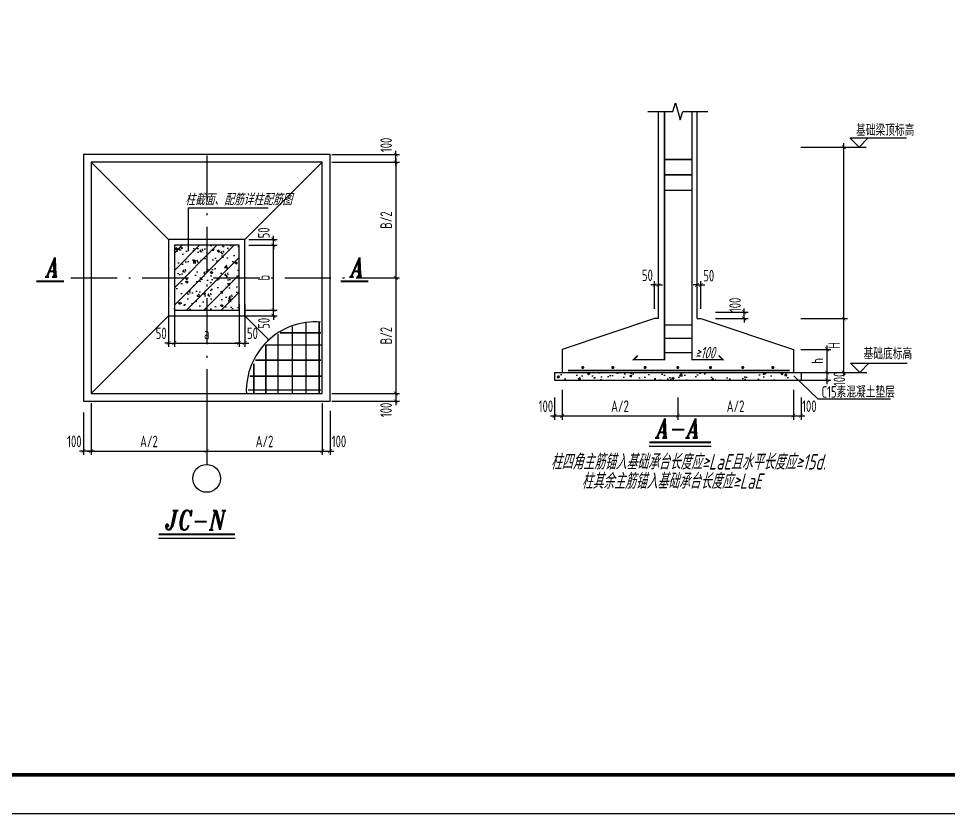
# Model space of a CAD drawing. Extents: x 169490 to 7584583, y -2399407 to 1374371.
# Drawn here: x 1409392 to 1433522, y 795791 to 816417 of the extents above; entities that cross this region are included whole.
import ezdxf
from ezdxf.enums import TextEntityAlignment as Align

# ---------------------------------------------------------------- set-up
doc = ezdxf.new("R2010")
doc.units = 0
doc.header["$LTSCALE"] = 100
doc.linetypes.add('D3轴线点划线', pattern=[18.5, 12, -3, 0.5, -3])
doc.linetypes.add('H3普通虚线', pattern=[4.2, 3, -1.2])
doc.layers.get('0').update_dxf_attribs({"linetype": 'CONTINUOUS'})
doc.layers.get('DEFPOINTS').update_dxf_attribs({"linetype": 'CONTINUOUS'})
for name, color, linetype in [('350', 7, 'CONTINUOUS'), ('C-DOTE', 8, 'D3轴线点划线'), ('DIM', 3, 'CONTINUOUS'), ('LAYER1', 2, 'CONTINUOUS'), ('PUB_DIM', 3, 'CONTINUOUS'), ('S-DETL-LINE2', 2, 'H3普通虚线'), ('Sbz', 144, 'CONTINUOUS'), ('TEXT', 7, 'CONTINUOUS'), ('THIN', 190, 'CONTINUOUS'), ('图框', 140, 'CONTINUOUS'), ('独立基础', 2, 'CONTINUOUS'), ('轴线圈', 253, 'CONTINUOUS'), ('钢筋线', 1, 'CONTINUOUS')]:
    doc.layers.add(name, color=color, linetype=linetype)
doc.layers.add('砼柱', color=2, linetype='CONTINUOUS', lineweight=35)
doc.styles.add('ITALICT', font='italict', dxfattribs={"width": 0.8})
doc.styles.add('TSSD_Dimension', font='Tssdeng.shx', dxfattribs={"width": 0.7, "bigfont": 'tssdchn.shx'})
doc.styles.add('TSSD_REIN', font='tssdeng.shx', dxfattribs={"width": 0.7, "bigfont": 'hztxt.shx'})
doc.dimstyles.new('TSSD_100_100', dxfattribs={"dimtxt": 300, "dimasz": 100, "dimexe": 100, "dimexo": 250, "dimgap": 100, "dimtad": 1, "dimdec": 0, "dimzin": 0, "dimdsep": 46, "dimtxsty": 'TSSD_Dimension', "dimblk": 'ARCHTICK', "dimcen": 0, "dimdle": 100, "dimclrt": 7, "dimadec": 0, "dimazin": 0, "dimtfac": 1, "dimtdec": 0, "dimtix": 1, "dimtmove": 2, "dimatfit": 3, "dimfxl": 1, "dimtolj": 1, "dimtzin": 0, "dimarcsym": 0})
pattern_1 = [(50, (4261038, -1922695.3), (3643.693, -318.782), [381, -4191]), (355, (4261038, -1922695.3), (-704.857, 3821.133), [304.8, -3352.8]), (100.451, (4261341.5, -1922722), (2938.85, 3502.334), [323.8, -3561.8]), (46.1842, (4261038, -1921679.3), (5421.58, -840.847), [571.5, -6286.5]), (96.6356, (4261489.7, -1921749.4), (4748.085, 4948.51), [485.7, -5342.7]), (351.184, (4261038, -1921679.3), (4748.092, 4948.502), [457.2, -5029.2]), (21, (4261546, -1921933.3), (3032.298, -2045.31), [381, -4191]), (326, (4261546, -1921933.3), (1236.04, 3683.76), [304.8, -3352.8]), (71.4514, (4261798.6, -1922103.8), (4268.33, 1638.457), [323.8, -3561.8]), (37.5, (4261037.9, -1922695.3), (61.772, 1691.1008), [0, -3312.16, 0, -3403.6, 0, -3365.5]), (7.5, (4261037.9, -1922695.3), (1336.3933, 2003.6115), [0, -1940.56, 0, -3235.96, 0, -1282.7]), (327.5, (4259905, -1922695.3), (2711.812, -114.575), [0, -1270, 0, -3962.4, 0, -5257.8]), (317.5, (4259397, -1922695.3), (2962.5836, 508.53), [0, -1651, 0, -2631.44, 0, -3733.8])]

# ---------------------------------------------------------------- blocks, each defined once
blk = doc.blocks.new('_ARCHTICK')
at = {"const_width": 0.15}
blk.add_lwpolyline([(-0.5, -0.5), (0.5, 0.5)], dxfattribs=at)
blk = doc.blocks.new('*D20')
at = {"layer": 'DEFPOINTS', "color": 0, "transparency": 16777216}
for p in [(4911392, -1510563), (4911392, -1513563), (4912543, -1513563)]:
    blk.add_point(p, dxfattribs=at)
at = {"layer": 'DIM', "color": 0, "lineweight": -2, "transparency": 16777216}
for p, q in [((4912543, -1510463), (4912543, -1513663)), ((4911642, -1510563), (4912643, -1510563)), ((4911642, -1513563), (4912643, -1513563))]:
    blk.add_line(p, q, dxfattribs=at)
at = {"layer": 'DIM', "color": 0, "lineweight": -2, "transparency": 16777216, "xscale": 100, "yscale": 100, "zscale": 100}
for p, rotation in [((4912543, -1510563), 90), ((4912543, -1513563), 270)]:
    blk.add_blockref('_ARCHTICK', p, dxfattribs=dict(at, rotation=rotation))
at = {"layer": 'DIM', "color": 7, "transparency": 16777216, "insert": (4912293, -1512063), "char_height": 300, "attachment_point": 5, "rotation": 90, "style": 'TSSD_Dimension'}
blk.add_mtext('\\A1;B/2', dxfattribs=at)
blk = doc.blocks.new('*D21')
at = {"layer": 'DEFPOINTS', "color": 0, "transparency": 16777216}
for p in [(4910636, -1513803), (4910836, -1513763), (4910836, -1515058)]:
    blk.add_point(p, dxfattribs=at)
at = {"layer": 'DIM', "color": 0, "lineweight": -2, "transparency": 16777216}
for p, q in [((4910636, -1514053), (4910636, -1515158)), ((4910836, -1514013), (4910836, -1515158)), ((4910536, -1515058), (4910936, -1515058))]:
    blk.add_line(p, q, dxfattribs=at)
at = {"layer": 'DIM', "color": 0, "lineweight": -2, "transparency": 16777216, "xscale": 100, "yscale": 100, "zscale": 100, "rotation": 180}
blk.add_blockref('_ARCHTICK', (4910636, -1515058), dxfattribs=at)
at = {"layer": 'DIM', "color": 0, "lineweight": -2, "transparency": 16777216, "xscale": 100, "yscale": 100, "zscale": 100}
blk.add_blockref('_ARCHTICK', (4910836, -1515058), dxfattribs=at)
at = {"layer": 'DIM', "color": 7, "transparency": 16777216, "insert": (4911069, -1514808), "char_height": 300, "attachment_point": 5, "style": 'TSSD_Dimension'}
blk.add_mtext('\\A1;100', dxfattribs=at)
blk = doc.blocks.new('*D22')
at = {"layer": 'DEFPOINTS', "color": 0, "transparency": 16777216}
for p in [(4910636, -1513563), (4910636, -1513763), (4912542, -1513763)]:
    blk.add_point(p, dxfattribs=at)
at = {"layer": 'DIM', "color": 0, "lineweight": -2, "transparency": 16777216}
for p, q in [((4910886, -1513563), (4912642, -1513563)), ((4912542, -1513463), (4912542, -1513863)), ((4910886, -1513763), (4912642, -1513763))]:
    blk.add_line(p, q, dxfattribs=at)
at = {"layer": 'DIM', "color": 0, "lineweight": -2, "transparency": 16777216, "xscale": 100, "yscale": 100, "zscale": 100}
for p, rotation in [((4912542, -1513563), 90), ((4912542, -1513763), 270)]:
    blk.add_blockref('_ARCHTICK', p, dxfattribs=dict(at, rotation=rotation))
at = {"layer": 'DIM', "color": 7, "transparency": 16777216, "insert": (4912292, -1513990), "char_height": 300, "attachment_point": 5, "rotation": 90, "style": 'TSSD_Dimension'}
blk.add_mtext('\\A1;100', dxfattribs=at)
blk = doc.blocks.new('*D23')
at = {"layer": 'DEFPOINTS', "color": 0, "transparency": 16777216}
for p in [(4911392, -1507563), (4911392, -1510563), (4912543, -1510563)]:
    blk.add_point(p, dxfattribs=at)
at = {"layer": 'DIM', "color": 0, "lineweight": -2, "transparency": 16777216}
for p, q in [((4911642, -1507563), (4912643, -1507563)), ((4912543, -1507463), (4912543, -1510663)), ((4911642, -1510563), (4912643, -1510563))]:
    blk.add_line(p, q, dxfattribs=at)
at = {"layer": 'DIM', "color": 0, "lineweight": -2, "transparency": 16777216, "xscale": 100, "yscale": 100, "zscale": 100}
for p, rotation in [((4912543, -1507563), 90), ((4912543, -1510563), 270)]:
    blk.add_blockref('_ARCHTICK', p, dxfattribs=dict(at, rotation=rotation))
at = {"layer": 'DIM', "color": 7, "transparency": 16777216, "insert": (4912293, -1509063), "char_height": 300, "attachment_point": 5, "rotation": 90, "style": 'TSSD_Dimension'}
blk.add_mtext('\\A1;B/2', dxfattribs=at)
blk = doc.blocks.new('*D24')
at = {"layer": 'DEFPOINTS', "color": 0, "transparency": 16777216}
for p in [(4906796, -1510941), (4908476, -1510997), (4908476, -1512254)]:
    blk.add_point(p, dxfattribs=at)
at = {"layer": 'DIM', "color": 0, "lineweight": -2, "transparency": 16777216}
for p, q in [((4906796, -1511191), (4906796, -1512354)), ((4908476, -1511247), (4908476, -1512354)), ((4906696, -1512254), (4908576, -1512254))]:
    blk.add_line(p, q, dxfattribs=at)
at = {"layer": 'DIM', "color": 0, "lineweight": -2, "transparency": 16777216, "xscale": 100, "yscale": 100, "zscale": 100, "rotation": 180}
blk.add_blockref('_ARCHTICK', (4906796, -1512254), dxfattribs=at)
at = {"layer": 'DIM', "color": 0, "lineweight": -2, "transparency": 16777216, "xscale": 100, "yscale": 100, "zscale": 100}
blk.add_blockref('_ARCHTICK', (4908476, -1512254), dxfattribs=at)
at = {"layer": 'DIM', "color": 7, "transparency": 16777216, "insert": (4907636, -1512004), "char_height": 300, "attachment_point": 5, "style": 'TSSD_Dimension'}
blk.add_mtext('\\A1;a', dxfattribs=at)
blk = doc.blocks.new('*D25')
at = {"layer": 'DEFPOINTS', "color": 0, "transparency": 16777216}
for p in [(4906646, -1510941), (4906796, -1510941), (4906796, -1512254)]:
    blk.add_point(p, dxfattribs=at)
at = {"layer": 'DIM', "color": 0, "lineweight": -2, "transparency": 16777216}
for p, q in [((4906646, -1511191), (4906646, -1512354)), ((4906796, -1511191), (4906796, -1512354)), ((4906646, -1512254), (4906546, -1512254)), ((4906646, -1512254), (4906796, -1512254)), ((4906796, -1512254), (4906896, -1512254))]:
    blk.add_line(p, q, dxfattribs=at)
at = {"layer": 'DIM', "color": 0, "lineweight": -2, "transparency": 16777216, "xscale": 100, "yscale": 100, "zscale": 100}
blk.add_blockref('_ARCHTICK', (4906646, -1512254), dxfattribs=at)
at = {"layer": 'DIM', "color": 0, "lineweight": -2, "transparency": 16777216, "xscale": 100, "yscale": 100, "zscale": 100, "rotation": 180}
blk.add_blockref('_ARCHTICK', (4906796, -1512254), dxfattribs=at)
at = {"layer": 'DIM', "color": 7, "transparency": 16777216, "insert": (4906454, -1512004), "char_height": 300, "attachment_point": 5, "style": 'TSSD_Dimension'}
blk.add_mtext('\\A1;50', dxfattribs=at)
blk = doc.blocks.new('*D26')
at = {"layer": 'DEFPOINTS', "color": 0, "transparency": 16777216}
for p in [(4904436, -1513803), (4904636, -1513803), (4904436, -1515058)]:
    blk.add_point(p, dxfattribs=at)
at = {"layer": 'DIM', "color": 0, "lineweight": -2, "transparency": 16777216}
for p, q in [((4904436, -1514053), (4904436, -1515158)), ((4904636, -1514053), (4904636, -1515158)), ((4904736, -1515058), (4904336, -1515058))]:
    blk.add_line(p, q, dxfattribs=at)
at = {"layer": 'DIM', "color": 0, "lineweight": -2, "transparency": 16777216, "xscale": 100, "yscale": 100, "zscale": 100, "rotation": 180}
blk.add_blockref('_ARCHTICK', (4904436, -1515058), dxfattribs=at)
at = {"layer": 'DIM', "color": 0, "lineweight": -2, "transparency": 16777216, "xscale": 100, "yscale": 100, "zscale": 100}
blk.add_blockref('_ARCHTICK', (4904636, -1515058), dxfattribs=at)
at = {"layer": 'DIM', "color": 7, "transparency": 16777216, "insert": (4904201, -1514808), "char_height": 300, "attachment_point": 5, "style": 'TSSD_Dimension'}
blk.add_mtext('\\A1;100', dxfattribs=at)
blk = doc.blocks.new('*D27')
at = {"layer": 'DEFPOINTS', "color": 0, "transparency": 16777216}
for p in [(4904636, -1513563), (4907636, -1513563), (4907636, -1515058)]:
    blk.add_point(p, dxfattribs=at)
at = {"layer": 'DIM', "color": 0, "lineweight": -2, "transparency": 16777216}
for p, q in [((4904636, -1513813), (4904636, -1515158)), ((4907636, -1513813), (4907636, -1515158)), ((4904536, -1515058), (4907736, -1515058))]:
    blk.add_line(p, q, dxfattribs=at)
at = {"layer": 'DIM', "color": 0, "lineweight": -2, "transparency": 16777216, "xscale": 100, "yscale": 100, "zscale": 100, "rotation": 180}
blk.add_blockref('_ARCHTICK', (4904636, -1515058), dxfattribs=at)
at = {"layer": 'DIM', "color": 0, "lineweight": -2, "transparency": 16777216, "xscale": 100, "yscale": 100, "zscale": 100}
blk.add_blockref('_ARCHTICK', (4907636, -1515058), dxfattribs=at)
at = {"layer": 'DIM', "color": 7, "transparency": 16777216, "insert": (4906136, -1514808), "char_height": 300, "attachment_point": 5, "style": 'TSSD_Dimension'}
blk.add_mtext('\\A1;A/2', dxfattribs=at)
blk = doc.blocks.new('*D28')
at = {"layer": 'DEFPOINTS', "color": 0, "transparency": 16777216}
for p in [(4908476, -1510997), (4908626, -1510997), (4908626, -1512254)]:
    blk.add_point(p, dxfattribs=at)
at = {"layer": 'DIM', "color": 0, "lineweight": -2, "transparency": 16777216}
for p, q in [((4908476, -1511247), (4908476, -1512354)), ((4908626, -1511247), (4908626, -1512354)), ((4908476, -1512254), (4908376, -1512254)), ((4908476, -1512254), (4908626, -1512254)), ((4908626, -1512254), (4908726, -1512254))]:
    blk.add_line(p, q, dxfattribs=at)
at = {"layer": 'DIM', "color": 0, "lineweight": -2, "transparency": 16777216, "xscale": 100, "yscale": 100, "zscale": 100}
blk.add_blockref('_ARCHTICK', (4908476, -1512254), dxfattribs=at)
at = {"layer": 'DIM', "color": 0, "lineweight": -2, "transparency": 16777216, "xscale": 100, "yscale": 100, "zscale": 100, "rotation": 180}
blk.add_blockref('_ARCHTICK', (4908626, -1512254), dxfattribs=at)
at = {"layer": 'DIM', "color": 7, "transparency": 16777216, "insert": (4908823, -1512004), "char_height": 300, "attachment_point": 5, "style": 'TSSD_Dimension'}
blk.add_mtext('\\A1;50', dxfattribs=at)
blk = doc.blocks.new('*D29')
at = {"layer": 'DEFPOINTS', "color": 0, "transparency": 16777216}
for p in [(4907636, -1513563), (4910636, -1513563), (4910636, -1515058)]:
    blk.add_point(p, dxfattribs=at)
at = {"layer": 'DIM', "color": 0, "lineweight": -2, "transparency": 16777216}
for p, q in [((4907636, -1513813), (4907636, -1515158)), ((4910636, -1513813), (4910636, -1515158)), ((4907536, -1515058), (4910736, -1515058))]:
    blk.add_line(p, q, dxfattribs=at)
at = {"layer": 'DIM', "color": 0, "lineweight": -2, "transparency": 16777216, "xscale": 100, "yscale": 100, "zscale": 100, "rotation": 180}
blk.add_blockref('_ARCHTICK', (4907636, -1515058), dxfattribs=at)
at = {"layer": 'DIM', "color": 0, "lineweight": -2, "transparency": 16777216, "xscale": 100, "yscale": 100, "zscale": 100}
blk.add_blockref('_ARCHTICK', (4910636, -1515058), dxfattribs=at)
at = {"layer": 'DIM', "color": 7, "transparency": 16777216, "insert": (4909136, -1514808), "char_height": 300, "attachment_point": 5, "style": 'TSSD_Dimension'}
blk.add_mtext('\\A1;A/2', dxfattribs=at)
blk = doc.blocks.new('*D30')
at = {"layer": 'DEFPOINTS', "color": 0, "transparency": 16777216}
for p in [(4908373, -1511399), (4909369, -1511399), (4908373, -1511549)]:
    blk.add_point(p, dxfattribs=at)
at = {"layer": 'DIM', "color": 0, "lineweight": -2, "transparency": 16777216}
for p, q in [((4908623, -1511399), (4909469, -1511399)), ((4909369, -1511399), (4909369, -1511299)), ((4909369, -1511549), (4909369, -1511399)), ((4908623, -1511549), (4909469, -1511549)), ((4909369, -1511549), (4909369, -1511649))]:
    blk.add_line(p, q, dxfattribs=at)
at = {"layer": 'DIM', "color": 0, "lineweight": -2, "transparency": 16777216, "xscale": 100, "yscale": 100, "zscale": 100}
for p, rotation in [((4909369, -1511399), 270), ((4909369, -1511549), 90)]:
    blk.add_blockref('_ARCHTICK', p, dxfattribs=dict(at, rotation=rotation))
at = {"layer": 'DIM', "color": 7, "transparency": 16777216, "insert": (4909119, -1511742), "char_height": 300, "attachment_point": 5, "rotation": 90, "style": 'TSSD_Dimension'}
blk.add_mtext('\\A1;50', dxfattribs=at)
blk = doc.blocks.new('*D31')
at = {"layer": 'DEFPOINTS', "color": 0, "transparency": 16777216}
for p in [(4908476, -1509719), (4909369, -1509719), (4908373, -1511399)]:
    blk.add_point(p, dxfattribs=at)
at = {"layer": 'DIM', "color": 0, "lineweight": -2, "transparency": 16777216}
for p, q in [((4908726, -1509719), (4909469, -1509719)), ((4909369, -1511499), (4909369, -1509619)), ((4908623, -1511399), (4909469, -1511399))]:
    blk.add_line(p, q, dxfattribs=at)
at = {"layer": 'DIM', "color": 0, "lineweight": -2, "transparency": 16777216, "xscale": 100, "yscale": 100, "zscale": 100}
for p, rotation in [((4909369, -1509719), 90), ((4909369, -1511399), 270)]:
    blk.add_blockref('_ARCHTICK', p, dxfattribs=dict(at, rotation=rotation))
at = {"layer": 'DIM', "color": 7, "transparency": 16777216, "insert": (4909119, -1510559), "char_height": 300, "attachment_point": 5, "rotation": 90, "style": 'TSSD_Dimension'}
blk.add_mtext('\\A1;b', dxfattribs=at)
blk = doc.blocks.new('*D32')
at = {"layer": 'DEFPOINTS', "color": 0, "transparency": 16777216}
for p in [(4910636, -1507363), (4912543, -1507363), (4910636, -1507563)]:
    blk.add_point(p, dxfattribs=at)
at = {"layer": 'DIM', "color": 0, "lineweight": -2, "transparency": 16777216}
for p, q in [((4910886, -1507363), (4912643, -1507363)), ((4912543, -1507663), (4912543, -1507263)), ((4910886, -1507563), (4912643, -1507563))]:
    blk.add_line(p, q, dxfattribs=at)
at = {"layer": 'DIM', "color": 0, "lineweight": -2, "transparency": 16777216, "xscale": 100, "yscale": 100, "zscale": 100}
for p, rotation in [((4912543, -1507363), 90), ((4912543, -1507563), 270)]:
    blk.add_blockref('_ARCHTICK', p, dxfattribs=dict(at, rotation=rotation))
at = {"layer": 'DIM', "color": 7, "transparency": 16777216, "insert": (4912293, -1507114), "char_height": 300, "attachment_point": 5, "rotation": 90, "style": 'TSSD_Dimension'}
blk.add_mtext('\\A1;100', dxfattribs=at)
blk = doc.blocks.new('*D33')
at = {"layer": 'DEFPOINTS', "color": 0, "transparency": 16777216}
for p in [(4908476, -1509569), (4909369, -1509569), (4908476, -1509719)]:
    blk.add_point(p, dxfattribs=at)
at = {"layer": 'DIM', "color": 0, "lineweight": -2, "transparency": 16777216}
for p, q in [((4908726, -1509569), (4909469, -1509569)), ((4909369, -1509569), (4909369, -1509469)), ((4909369, -1509719), (4909369, -1509569)), ((4908726, -1509719), (4909469, -1509719)), ((4909369, -1509719), (4909369, -1509819))]:
    blk.add_line(p, q, dxfattribs=at)
at = {"layer": 'DIM', "color": 0, "lineweight": -2, "transparency": 16777216, "xscale": 100, "yscale": 100, "zscale": 100}
for p, rotation in [((4909369, -1509569), 270), ((4909369, -1509719), 90)]:
    blk.add_blockref('_ARCHTICK', p, dxfattribs=dict(at, rotation=rotation))
at = {"layer": 'DIM', "color": 7, "transparency": 16777216, "insert": (4909119, -1509396), "char_height": 300, "attachment_point": 5, "rotation": 90, "style": 'TSSD_Dimension'}
blk.add_mtext('\\A1;50', dxfattribs=at)
blk = doc.blocks.new('*D34')
at = {"layer": 'DEFPOINTS', "color": 0, "transparency": 16777216}
for p in [(4910110, -1525774), (4910310, -1525974), (4910310, -1526699)]:
    blk.add_point(p, dxfattribs=at)
at = {"layer": 'DIM', "color": 0, "lineweight": -2, "transparency": 16777216}
for p, q in [((4910110, -1526024), (4910110, -1526799)), ((4910310, -1526224), (4910310, -1526799)), ((4910010, -1526699), (4910410, -1526699))]:
    blk.add_line(p, q, dxfattribs=at)
at = {"layer": 'DIM', "color": 0, "lineweight": -2, "transparency": 16777216, "xscale": 100, "yscale": 100, "zscale": 100, "rotation": 180}
blk.add_blockref('_ARCHTICK', (4910110, -1526699), dxfattribs=at)
at = {"layer": 'DIM', "color": 0, "lineweight": -2, "transparency": 16777216, "xscale": 100, "yscale": 100, "zscale": 100}
blk.add_blockref('_ARCHTICK', (4910310, -1526699), dxfattribs=at)
at = {"layer": 'DIM', "color": 7, "transparency": 16777216, "insert": (4910525, -1526449), "char_height": 300, "attachment_point": 5, "style": 'TSSD_Dimension'}
blk.add_mtext('\\A1;100', dxfattribs=at)
blk = doc.blocks.new('*D10')
at = {"layer": 'DEFPOINTS', "color": 0, "transparency": 16777216}
for p in [(4907110, -1525974), (4910110, -1525774), (4910110, -1526699)]:
    blk.add_point(p, dxfattribs=at)
at = {"layer": 'DIM', "color": 0, "lineweight": -2, "transparency": 16777216}
for p, q in [((4907110, -1526224), (4907110, -1526799)), ((4910110, -1526024), (4910110, -1526799)), ((4907010, -1526699), (4910210, -1526699))]:
    blk.add_line(p, q, dxfattribs=at)
at = {"layer": 'DIM', "color": 0, "lineweight": -2, "transparency": 16777216, "xscale": 100, "yscale": 100, "zscale": 100, "rotation": 180}
blk.add_blockref('_ARCHTICK', (4907110, -1526699), dxfattribs=at)
at = {"layer": 'DIM', "color": 0, "lineweight": -2, "transparency": 16777216, "xscale": 100, "yscale": 100, "zscale": 100}
blk.add_blockref('_ARCHTICK', (4910110, -1526699), dxfattribs=at)
at = {"layer": 'DIM', "color": 7, "transparency": 16777216, "insert": (4908610, -1526449), "char_height": 300, "attachment_point": 5, "style": 'TSSD_Dimension'}
blk.add_mtext('\\A1;A/2', dxfattribs=at)
blk = doc.blocks.new('*D11')
at = {"layer": 'DEFPOINTS', "color": 0, "transparency": 16777216}
for p in [(4903910, -1525974), (4904110, -1525774), (4904110, -1526699)]:
    blk.add_point(p, dxfattribs=at)
at = {"layer": 'DIM', "color": 0, "lineweight": -2, "transparency": 16777216}
for p, q in [((4903910, -1526224), (4903910, -1526799)), ((4904110, -1526024), (4904110, -1526799)), ((4903810, -1526699), (4904210, -1526699))]:
    blk.add_line(p, q, dxfattribs=at)
at = {"layer": 'DIM', "color": 0, "lineweight": -2, "transparency": 16777216, "xscale": 100, "yscale": 100, "zscale": 100, "rotation": 180}
blk.add_blockref('_ARCHTICK', (4903910, -1526699), dxfattribs=at)
at = {"layer": 'DIM', "color": 0, "lineweight": -2, "transparency": 16777216, "xscale": 100, "yscale": 100, "zscale": 100}
blk.add_blockref('_ARCHTICK', (4904110, -1526699), dxfattribs=at)
at = {"layer": 'DIM', "color": 7, "transparency": 16777216, "insert": (4903688, -1526449), "char_height": 300, "attachment_point": 5, "style": 'TSSD_Dimension'}
blk.add_mtext('\\A1;100', dxfattribs=at)
blk = doc.blocks.new('*D12')
at = {"layer": 'DEFPOINTS', "color": 0, "transparency": 16777216}
for p in [(4904110, -1525774), (4907110, -1525974), (4907110, -1526699)]:
    blk.add_point(p, dxfattribs=at)
at = {"layer": 'DIM', "color": 0, "lineweight": -2, "transparency": 16777216}
for p, q in [((4904110, -1526024), (4904110, -1526799)), ((4907110, -1526224), (4907110, -1526799)), ((4904010, -1526699), (4907210, -1526699))]:
    blk.add_line(p, q, dxfattribs=at)
at = {"layer": 'DIM', "color": 0, "lineweight": -2, "transparency": 16777216, "xscale": 100, "yscale": 100, "zscale": 100, "rotation": 180}
blk.add_blockref('_ARCHTICK', (4904110, -1526699), dxfattribs=at)
at = {"layer": 'DIM', "color": 0, "lineweight": -2, "transparency": 16777216, "xscale": 100, "yscale": 100, "zscale": 100}
blk.add_blockref('_ARCHTICK', (4907110, -1526699), dxfattribs=at)
at = {"layer": 'DIM', "color": 7, "transparency": 16777216, "insert": (4905610, -1526449), "char_height": 300, "attachment_point": 5, "style": 'TSSD_Dimension'}
blk.add_mtext('\\A1;A/2', dxfattribs=at)
blk = doc.blocks.new('*D13')
at = {"layer": 'DEFPOINTS', "color": 0, "transparency": 16777216}
for p in [(4910052, -1524174), (4911418, -1524174), (4910052, -1525574)]:
    blk.add_point(p, dxfattribs=at)
at = {"layer": 'DIM', "color": 0, "lineweight": -2, "transparency": 16777216}
for p, q in [((4910302, -1524174), (4911518, -1524174)), ((4911418, -1525674), (4911418, -1524074)), ((4910302, -1525574), (4911518, -1525574))]:
    blk.add_line(p, q, dxfattribs=at)
at = {"layer": 'DIM', "color": 0, "lineweight": -2, "transparency": 16777216, "xscale": 100, "yscale": 100, "zscale": 100}
for p, rotation in [((4911418, -1524174), 90), ((4911418, -1525574), 270)]:
    blk.add_blockref('_ARCHTICK', p, dxfattribs=dict(at, rotation=rotation))
at = {"layer": 'DIM', "color": 7, "transparency": 16777216, "insert": (4911168, -1524874), "char_height": 300, "attachment_point": 5, "rotation": 90, "style": 'TSSD_Dimension'}
blk.add_mtext('\\A1;H', dxfattribs=at)
blk = doc.blocks.new('*D14')
at = {"layer": 'DEFPOINTS', "color": 0, "transparency": 16777216}
for p in [(4910052, -1525574), (4910984, -1525574), (4910052, -1525774)]:
    blk.add_point(p, dxfattribs=at)
at = {"layer": 'DIM', "color": 0, "lineweight": -2, "transparency": 16777216}
for p, q in [((4910984, -1525874), (4910984, -1525474)), ((4910302, -1525574), (4911084, -1525574)), ((4910302, -1525774), (4911084, -1525774))]:
    blk.add_line(p, q, dxfattribs=at)
at = {"layer": 'DIM', "color": 0, "lineweight": -2, "transparency": 16777216, "xscale": 100, "yscale": 100, "zscale": 100}
for p, rotation in [((4910984, -1525574), 90), ((4910984, -1525774), 270)]:
    blk.add_blockref('_ARCHTICK', p, dxfattribs=dict(at, rotation=rotation))
at = {"layer": 'DIM', "color": 7, "transparency": 16777216, "insert": (4911303, -1525740), "char_height": 300, "attachment_point": 5, "rotation": 90, "style": 'TSSD_Dimension'}
blk.add_mtext('\\A1;100', dxfattribs=at)
blk = doc.blocks.new('*D15')
at = {"layer": 'DEFPOINTS', "color": 0, "transparency": 16777216}
for p in [(4910052, -1524974), (4910984, -1524974), (4910052, -1525574)]:
    blk.add_point(p, dxfattribs=at)
at = {"layer": 'DIM', "color": 0, "lineweight": -2, "transparency": 16777216}
for p, q in [((4910302, -1524974), (4911084, -1524974)), ((4910984, -1525674), (4910984, -1524874)), ((4910302, -1525574), (4911084, -1525574))]:
    blk.add_line(p, q, dxfattribs=at)
at = {"layer": 'DIM', "color": 0, "lineweight": -2, "transparency": 16777216, "xscale": 100, "yscale": 100, "zscale": 100}
for p, rotation in [((4910984, -1524974), 90), ((4910984, -1525574), 270)]:
    blk.add_blockref('_ARCHTICK', p, dxfattribs=dict(at, rotation=rotation))
at = {"layer": 'DIM', "color": 7, "transparency": 16777216, "insert": (4910734, -1525274), "char_height": 300, "attachment_point": 5, "rotation": 90, "style": 'TSSD_Dimension'}
blk.add_mtext('\\A1;h', dxfattribs=at)
blk = doc.blocks.new('*D16')
at = {"layer": 'DEFPOINTS', "color": 0, "transparency": 16777216}
for p in [(4906610, -1523302), (4906510, -1524174), (4906610, -1524174)]:
    blk.add_point(p, dxfattribs=at)
at = {"layer": 'TEXT', "color": 0, "lineweight": -2, "transparency": 16777216}
for p, q in [((4906510, -1523302), (4906410, -1523302)), ((4906510, -1523924), (4906510, -1523202)), ((4906510, -1523302), (4906610, -1523302)), ((4906610, -1523924), (4906610, -1523202)), ((4906610, -1523302), (4906710, -1523302))]:
    blk.add_line(p, q, dxfattribs=at)
at = {"layer": 'TEXT', "color": 0, "lineweight": -2, "transparency": 16777216, "xscale": 100, "yscale": 100, "zscale": 100}
blk.add_blockref('_ARCHTICK', (4906510, -1523302), dxfattribs=at)
at = {"layer": 'TEXT', "color": 0, "lineweight": -2, "transparency": 16777216, "xscale": 100, "yscale": 100, "zscale": 100, "rotation": 180}
blk.add_blockref('_ARCHTICK', (4906610, -1523302), dxfattribs=at)
at = {"layer": 'TEXT', "color": 7, "transparency": 16777216, "insert": (4906322, -1523052), "char_height": 300, "attachment_point": 5, "style": 'TSSD_Dimension'}
blk.add_mtext('\\A1;50', dxfattribs=at)
blk = doc.blocks.new('*D17')
at = {"layer": 'DEFPOINTS', "color": 0, "transparency": 16777216}
for p in [(4907710, -1523302), (4907610, -1524174), (4907710, -1524174)]:
    blk.add_point(p, dxfattribs=at)
at = {"layer": 'TEXT', "color": 0, "lineweight": -2, "transparency": 16777216}
for p, q in [((4907610, -1523302), (4907510, -1523302)), ((4907610, -1523924), (4907610, -1523202)), ((4907610, -1523302), (4907710, -1523302)), ((4907710, -1523924), (4907710, -1523202)), ((4907710, -1523302), (4907810, -1523302))]:
    blk.add_line(p, q, dxfattribs=at)
at = {"layer": 'TEXT', "color": 0, "lineweight": -2, "transparency": 16777216, "xscale": 100, "yscale": 100, "zscale": 100}
blk.add_blockref('_ARCHTICK', (4907610, -1523302), dxfattribs=at)
at = {"layer": 'TEXT', "color": 0, "lineweight": -2, "transparency": 16777216, "xscale": 100, "yscale": 100, "zscale": 100, "rotation": 180}
blk.add_blockref('_ARCHTICK', (4907710, -1523302), dxfattribs=at)
at = {"layer": 'TEXT', "color": 7, "transparency": 16777216, "insert": (4907914, -1523062), "char_height": 300, "attachment_point": 5, "style": 'TSSD_Dimension'}
blk.add_mtext('\\A1;50', dxfattribs=at)
blk = doc.blocks.new('*D18')
at = {"layer": 'DEFPOINTS', "color": 0, "transparency": 16777216}
for p in [(4907840, -1524012), (4908835, -1524012), (4907840, -1524174)]:
    blk.add_point(p, dxfattribs=at)
at = {"layer": 'TEXT', "color": 0, "lineweight": -2, "transparency": 16777216}
for p, q in [((4908090, -1524012), (4908935, -1524012)), ((4908835, -1524012), (4908835, -1523912)), ((4908835, -1524174), (4908835, -1524012)), ((4908090, -1524174), (4908935, -1524174)), ((4908835, -1524174), (4908835, -1524274))]:
    blk.add_line(p, q, dxfattribs=at)
at = {"layer": 'TEXT', "color": 0, "lineweight": -2, "transparency": 16777216, "xscale": 100, "yscale": 100, "zscale": 100}
for p, rotation in [((4908835, -1524012), 270), ((4908835, -1524174), 90)]:
    blk.add_blockref('_ARCHTICK', p, dxfattribs=dict(at, rotation=rotation))
at = {"layer": 'TEXT', "color": 7, "transparency": 16777216, "insert": (4908595, -1523820), "char_height": 300, "attachment_point": 5, "rotation": 90, "style": 'TSSD_Dimension'}
blk.add_mtext('\\A1;100', dxfattribs=at)
blk = doc.blocks.new('*D19')
at = {"layer": 'DEFPOINTS', "color": 0, "transparency": 16777216}
for p in [(4910052, -1519727), (4911418, -1519727), (4910052, -1524174)]:
    blk.add_point(p, dxfattribs=at)
at = {"layer": 'DIM', "color": 0, "lineweight": -2, "transparency": 16777216}
for p, q in [((4910302, -1519727), (4911518, -1519727)), ((4911418, -1524274), (4911418, -1519627)), ((4910302, -1524174), (4911518, -1524174))]:
    blk.add_line(p, q, dxfattribs=at)
at = {"layer": 'DIM', "color": 0, "lineweight": -2, "transparency": 16777216, "xscale": 100, "yscale": 100, "zscale": 100}
for p, rotation in [((4911418, -1519727), 90), ((4911418, -1524174), 270)]:
    blk.add_blockref('_ARCHTICK', p, dxfattribs=dict(at, rotation=rotation))
at = {"layer": 'DIM', "color": 7, "transparency": 16777216, "insert": (4911168, -1521951), "char_height": 300, "attachment_point": 5, "rotation": 90, "style": 'TSSD_Dimension'}
blk.add_mtext('\\A1;  ', dxfattribs=at)
blk = doc.blocks.new('h434hjhh')
h = blk.add_hatch()
h.set_pattern_fill('AR-CONC', color=256, scale=20, style=0)
h.set_pattern_definition(pattern_1)
h.paths.add_polyline_path([(4908476.4, -1510563.4), (4908476.4, -1509718.9), (4907636.4, -1509718.9), (4907636.4, -1510563.4)])
h.paths.add_polyline_path([(4907636.4, -1509718.9), (4906796.4, -1509718.9), (4906796.4, -1510563.4), (4907636.4, -1510563.4)])
h.paths.add_polyline_path([(4907636.4, -1510563.4), (4906796.4, -1510563.4), (4906796.4, -1511398.9), (4907636.4, -1511398.9)])
h.paths.add_polyline_path([(4907636.4, -1511398.9), (4908476.4, -1511398.9), (4908476.4, -1510563.4), (4907636.4, -1510563.4)])
h = blk.add_hatch()
h.set_pattern_fill('AR-CONC', color=256, scale=20, style=0)
h.set_pattern_definition(pattern_1)
h.paths.add_polyline_path([(4907636.4, -1509718.9), (4907636.4, -1510563.4), (4908476.4, -1510563.4), (4908476.4, -1509718.9)])
h.paths.add_polyline_path([(4907636.4, -1509718.9), (4906796.4, -1509718.9), (4906796.4, -1510563.4), (4907636.4, -1510563.4)])
h.paths.add_polyline_path([(4907636.4, -1511398.9), (4907636.4, -1510563.4), (4906796.4, -1510563.4), (4906796.4, -1511398.9)])
at = {"layer": 'DIM'}
h = blk.add_hatch(dxfattribs=at)
h.set_pattern_fill('ANSI31', color=253, scale=100, style=0)
h.set_pattern_definition([(45, (4784269.92, -1651060.57), (-224.5064, 224.5064), [])])
h.paths.add_polyline_path([(4907636.4, -1510563.4), (4908476.4, -1510563.4), (4908476.4, -1509718.9), (4907636.4, -1509718.9)])
h.paths.add_polyline_path([(4907636.4, -1509718.9), (4906796.4, -1509718.9), (4906796.4, -1510563.4), (4907636.4, -1510563.4)])
h.paths.add_polyline_path([(4907636.4, -1510563.4), (4906796.4, -1510563.4), (4906796.4, -1511398.9), (4907636.4, -1511398.9)])
h.paths.add_polyline_path([(4907636.4, -1511398.9), (4908476.4, -1511398.9), (4908476.4, -1510563.4), (4907636.4, -1510563.4)])
h = blk.add_hatch(dxfattribs=at)
h.set_pattern_fill('AR-CONC', color=253, scale=3, style=0)
h.set_pattern_definition([(50, (4784269.9, -1651060.57), (546.554, -47.8173), [57.15, -628.65]), (355, (4784269.9, -1651060.57), (-105.7285, 573.17), [45.72, -502.92]), (100.451, (4784315.46, -1651064.55), (440.8275, 525.35), [48.57, -534.27]), (46.1842, (4784269.9, -1650908.2), (813.2371, -126.127), [85.725, -942.975]), (96.6356, (4784337.7, -1650918.7), (712.2127, 742.2767), [72.855, -801.405]), (351.184, (4784269.9, -1650908.2), (712.214, 742.2754), [68.58, -754.38]), (21, (4784346.1, -1650946.27), (454.8446, -306.7966), [57.15, -628.65]), (326, (4784346.1, -1650946.27), (185.4061, 552.5639), [45.72, -502.92]), (71.4514, (4784384, -1650971.83), (640.2495, 245.7686), [48.57, -534.27]), (37.5, (4784269.92, -1651060.57), (9.2658, 253.66512), [0, -496.824, 0, -510.54, 0, -504.825]), (7.5, (4784269.92, -1651060.57), (200.459, 300.54172), [0, -291.084, 0, -485.394, 0, -192.405]), (327.5, (4784100, -1651060.57), (406.77179, -17.18623), [0, -190.5, 0, -594.36, 0, -788.67]), (317.5, (4784023.8, -1651060.57), (444.38754, 76.2795), [0, -247.65, 0, -394.716, 0, -560.07])])
h.paths.add_polyline_path([(4907636.4, -1510563.4), (4908476.4, -1510563.4), (4908476.4, -1509718.9), (4907636.4, -1509718.9)])
h.paths.add_polyline_path([(4907636.4, -1509718.9), (4906796.4, -1509718.9), (4906796.4, -1510563.4), (4907636.4, -1510563.4)])
h.paths.add_polyline_path([(4907636.4, -1510563.4), (4906796.4, -1510563.4), (4906796.4, -1511398.9), (4907636.4, -1511398.9)])
h.paths.add_polyline_path([(4907636.4, -1511398.9), (4908476.4, -1511398.9), (4908476.4, -1510563.4), (4907636.4, -1510563.4)])
at = {"layer": '350'}
blk.add_line((4906385.7, -1517319.5), (4908370.6, -1517319.5), dxfattribs=at)
at = {"layer": '350', "const_width": 56}
blk.add_lwpolyline([(4906385.7, -1517218), (4908370.6, -1517218)], dxfattribs=at)
at = {"layer": 'C-DOTE'}
for p, q in [((4907636.4, -1507386.7), (4907636.4, -1515407.7)), ((4904110.9, -1510563.4), (4912543.3, -1510563.4))]:
    blk.add_line(p, q, dxfattribs=at)
at = {"layer": 'LAYER1'}
blk.add_arc((4910457.4, -1513498.2), 1793.7, 85.79538, 182.08044, dxfattribs=at)
at = {"layer": 'PUB_DIM', "const_width": 48}
for points in [[(4903215.2, -1510654.5), (4903931.3, -1510654.5)], [(4911115.4, -1510654.5), (4911831.5, -1510654.5)]]:
    blk.add_lwpolyline(points, dxfattribs=at)
at = {"layer": '独立基础'}
for p, q in [((4906646.4, -1509569.2), (4904636.4, -1507563.4)), ((4908626.4, -1509569.2), (4910636.4, -1507563.4)), ((4907151, -1508749.5), (4907151, -1509873.7)), ((4907151, -1508749.5), (4909228.3, -1508749.5)), ((4908476.4, -1509718.9), (4906796.4, -1509718.9)), ((4906796.4, -1509718.9), (4906796.4, -1511398.9)), ((4908476.4, -1511398.9), (4908476.4, -1509718.9)), ((4906796.4, -1511398.9), (4908476.4, -1511398.9)), ((4906646.7, -1511548.9), (4904636.4, -1513563.4)), ((4908626.1, -1511548.9), (4909248.8, -1512172.9))]:
    blk.add_line(p, q, dxfattribs=at)
for points in [[(4904436.4, -1513763.4), (4910836.4, -1513763.4), (4910836.4, -1507363.4), (4904436.4, -1507363.4)], [(4904636.4, -1513563.4), (4910636.4, -1513563.4), (4910636.4, -1507563.4), (4904636.4, -1507563.4)], [(4906646.4, -1511548.9), (4908626.4, -1511548.9), (4908626.4, -1509568.9), (4906646.4, -1509568.9)]]:
    blk.add_lwpolyline(points, close=True, dxfattribs=at)
at = {"layer": '轴线圈'}
blk.add_circle((4907636.4, -1515767.7), 360, dxfattribs=at)
at = {"layer": '钢筋线', "const_width": 40}
for points in [[(4910211.7, -1513563.4), (4910211.7, -1511728.7)], [(4910557.3, -1513563.4), (4910557.3, -1511705.3)], [(4909487.1, -1513563.4), (4909487.1, -1512021.3)], [(4909535.5, -1511989), (4910603, -1511989)], [(4909859.3, -1513563.4), (4909859.3, -1511824.7)], [(4909164.1, -1512306.7), (4910636.4, -1512306.7)], [(4909168, -1513563.4), (4909168, -1512302.4)], [(4908897.9, -1512701.4), (4910603, -1512701.4)], [(4908857.9, -1513563.4), (4908857.9, -1512787.5)], [(4908752.7, -1513114.2), (4910636.4, -1513114.2)], [(4908711.1, -1513473.7), (4910603, -1513473.7)]]:
    blk.add_lwpolyline(points, dxfattribs=at)
at = {"color": 2, "style": 'ITALICT', "width": 0.8}
for s, height, p in [('A', 500.7, (4903474.6, -1510536.4)), ('A', 500.7, (4911374.8, -1510536.4)), ('JC-N', 500.68, (4906569.1, -1517099.3))]:
    blk.add_text(s, height=height, dxfattribs=at).set_placement(p)
at = {"layer": 'PUB_DIM', "color": 7, "style": 'TSSD_REIN', "oblique": 15, "width": 0.7}
blk.add_text('柱截面、配筋详柱配筋图', height=300, dxfattribs=at).set_placement((4907075.6, -1508679.9))
at = {"layer": 'DIM'}
for base, p1, p2, text, picture, middle in [((4912543.3, -1507363.4), (4910636.4, -1507563.4), (4910636.4, -1507363.4), '100', '*D32', (4912293.3, -1507113.9)), ((4909369.3, -1509568.9), (4908476.4, -1509718.9), (4908476.4, -1509568.9), '50', '*D33', (4909119.3, -1509396.2)), ((4909369.3, -1511398.9), (4908373.1, -1511548.9), (4908373.1, -1511398.9), '50', '*D30', (4909119.3, -1511741.7)), ((4912541.7, -1513763.4), (4910636.4, -1513563.4), (4910636.4, -1513763.4), '100', '*D22', (4912291.7, -1513989.8))]:
    dim = blk.add_linear_dim(base=base, p1=p1, p2=p2, angle=90, text=text, dimstyle='TSSD_100_100', dxfattribs=at)
    dim.commit()
    dim.dimension.update_dxf_attribs({"geometry": picture, "text_midpoint": middle, "dimtype": 128})
for base, p1, p2, text, picture, middle in [((4912543.3, -1510563.4), (4911391.9, -1507563.4), (4911391.9, -1510563.4), 'B/2', '*D23', (4912293.3, -1509063.4)), ((4909369.3, -1509718.9), (4908373.1, -1511398.9), (4908476.4, -1509718.9), 'b', '*D31', (4909119.3, -1510558.9)), ((4912543.3, -1513563.4), (4911391.9, -1510563.4), (4911391.9, -1513563.4), 'B/2', '*D20', (4912293.3, -1512063.4))]:
    dim = blk.add_linear_dim(base=base, p1=p1, p2=p2, angle=90, text=text, dimstyle='TSSD_100_100', dxfattribs=at)
    dim.commit()
    dim.dimension.update_dxf_attribs({"geometry": picture, "text_midpoint": middle})
for base, p1, p2, text, picture, middle in [((4906796.4, -1512253.8), (4906646.4, -1510941.4), (4906796.4, -1510941.4), '50', '*D25', (4906453.9, -1512003.8)), ((4908626.4, -1512253.8), (4908476.4, -1510996.5), (4908626.4, -1510996.5), '50', '*D28', (4908822.8, -1512003.8)), ((4904436.4, -1515057.6), (4904636.4, -1513803.4), (4904436.4, -1513803.4), '100', '*D26', (4904201.2, -1514807.6)), ((4910836.4, -1515057.6), (4910636.4, -1513803.4), (4910836.4, -1513763.4), '100', '*D21', (4911068.7, -1514807.6))]:
    dim = blk.add_linear_dim(base=base, p1=p1, p2=p2, text=text, dimstyle='TSSD_100_100', dxfattribs=at)
    dim.commit()
    dim.dimension.update_dxf_attribs({"geometry": picture, "text_midpoint": middle, "dimtype": 128})
for base, p1, p2, text, picture, middle in [((4908476.4, -1512253.8), (4906796.4, -1510941.4), (4908476.4, -1510996.5), 'a', '*D24', (4907636.4, -1512003.8)), ((4907636.4, -1515057.6), (4904636.4, -1513563.4), (4907636.4, -1513563.4), 'A/2', '*D27', (4906136.4, -1514807.6)), ((4910636.4, -1515057.6), (4907636.4, -1513563.4), (4910636.4, -1513563.4), 'A/2', '*D29', (4909136.4, -1514807.6))]:
    dim = blk.add_linear_dim(base=base, p1=p1, p2=p2, text=text, dimstyle='TSSD_100_100', dxfattribs=at)
    dim.commit()
    dim.dimension.update_dxf_attribs({"geometry": picture, "text_midpoint": middle})
blk = doc.blocks.new('3h33')
at = {"layer": '独立基础', "ltscale": 10}
h = blk.add_hatch(dxfattribs=at)
h.set_pattern_fill('AR-CONC', color=251, scale=3)
h.set_pattern_definition([(50, (1870687.22, -72835.37), (546.554007, -47.817257), [57.15, -628.65]), (355, (1870687.2, -72835.4), (-105.72848, 573.16993), [45.72, -502.92]), (100.451, (1870732.77, -72839.36), (440.827505, 525.35006), [48.57, -534.27]), (46.1842, (1870687.2, -72683), (813.23712, -126.12698), [85.725, -942.975]), (96.6356, (1870755, -72693.5), (712.2127, 742.27667), [72.855, -801.405]), (351.184, (1870687.2, -72683), (712.21382, 742.27535), [68.58, -754.38]), (21, (1870763.42, -72721.07), (454.84464, -306.796556), [57.15, -628.65]), (326, (1870763.4, -72721.1), (185.406085, 552.5639), [45.72, -502.92]), (71.4514, (1870801.33, -72746.64), (640.24947, 245.76857), [48.57, -534.27]), (37.5, (1870687.22, -72835.37), (9.26581, 253.665117), [0, -496.824, 0, -510.54, 0, -504.825]), (7.5, (1870687.22, -72835.37), (200.458988, 300.541724), [0, -291.084, 0, -485.394, 0, -192.405]), (327.5, (1870517.3, -72835.37), (406.771786, -17.186232), [0, -190.5, 0, -594.36, 0, -788.67]), (317.5, (1870441.1, -72835.37), (444.387544, 76.279473), [0, -247.65, 0, -394.716, 0, -560.07])])
h.paths.add_polyline_path([(4903910.3, -1525574.2), (4903910.3, -1525774.2), (4910310.3, -1525774.2), (4910310.3, -1525574.2)])
at = {"layer": '350'}
blk.add_line((4906371.9, -1527487.4), (4907976.7, -1527487.4), dxfattribs=at)
at = {"layer": '350', "const_width": 56}
blk.add_lwpolyline([(4906371.9, -1527385.9), (4907976.7, -1527385.9)], dxfattribs=at)
at = {"layer": 'DIM'}
blk.add_line((4910387.2, -1519727), (4911618.5, -1519727), dxfattribs=at)
at = {"layer": 'PUB_DIM'}
for p, q in [((4910124.4, -1525664.5), (4910743.4, -1526256.3)), ((4910743.4, -1526256.3), (4912632.3, -1526256.3))]:
    blk.add_line(p, q, dxfattribs=at)
at = {"layer": 'S-DETL-LINE2', "ltscale": 5}
blk.add_lwpolyline([(4906330.3, -1518800), (4906980.3, -1518800), (4907050.3, -1518580), (4907170.3, -1519020), (4907240.3, -1518800), (4907890.3, -1518800)], dxfattribs=at)
at = {"layer": 'Sbz'}
blk.add_line((4910387.2, -1519727), (4911618.5, -1519727), dxfattribs=at)
at = {"layer": 'TEXT'}
for p, q in [((4911574.2, -1519487), (4913045.2, -1519487)), ((4911574.2, -1519487), (4911814.2, -1519727)), ((4912054.2, -1519487), (4911814.2, -1519727)), ((4910978.6, -1519727), (4911997.6, -1519727)), ((4911591.6, -1525334.2), (4913062.5, -1525334.2)), ((4911831.6, -1525574.2), (4911591.6, -1525334.2)), ((4912071.6, -1525334.2), (4911831.6, -1525574.2)), ((4910995.9, -1525574.2), (4912015, -1525574.2))]:
    blk.add_line(p, q, dxfattribs=at)
at = {"layer": 'THIN', "ltscale": 0.75}
blk.add_lwpolyline([(4906330.3, -1518800), (4906980.3, -1518800), (4907050.3, -1518580), (4907170.3, -1519020), (4907240.3, -1518800), (4907890.3, -1518800)], dxfattribs=at)
at = {"layer": '独立基础'}
for p, q in [((4906610.3, -1524174.2), (4906610.3, -1518800)), ((4907610.3, -1524174.2), (4907610.3, -1518800)), ((4906510.3, -1524174.2), (4904110.3, -1524974.2)), ((4906610.3, -1524174.2), (4906510.3, -1524174.2)), ((4907610.3, -1524174.2), (4907710.3, -1524174.2)), ((4907710.3, -1524174.2), (4910110.3, -1524974.2)), ((4904110.3, -1524974.2), (4904110.3, -1525574.2)), ((4910110.3, -1524974.2), (4910110.3, -1525574.2)), ((4903910.3, -1525574.2), (4903910.3, -1525774.2)), ((4903910.3, -1525574.2), (4910310.3, -1525574.2)), ((4910310.3, -1525574.2), (4910310.3, -1525774.2)), ((4903910.3, -1525774.2), (4910310.3, -1525774.2))]:
    blk.add_line(p, q, dxfattribs=at)
at = {"layer": '钢筋线', "const_width": 40}
for points in [[(4906072.6, -1525135.4), (4905966.5, -1525241.5), (4906767.1, -1525241.5), (4906767.1, -1518800)], [(4908172.7, -1525135.4), (4908278.8, -1525241.5), (4907478.2, -1525241.5), (4907478.2, -1518800)], [(4906767.1, -1520047.7), (4907478.2, -1520047.7)], [(4906767.1, -1520447.7), (4907478.2, -1520447.7)], [(4906767.1, -1520847.7), (4907478.2, -1520847.7)], [(4906767.1, -1524342.6), (4907473.7, -1524342.6)], [(4906767.1, -1524688.6), (4907473.7, -1524688.6)], [(4906767.1, -1525060.3), (4907478.2, -1525060.3)], [(4904262.8, -1525521.4), (4910017.9, -1525521.4)]]:
    blk.add_lwpolyline(points, dxfattribs=at)
for points in [[(4904622.9, -1525444.7, -1), (4904662.9, -1525444.7, -1), (4904622.9, -1525444.7)], [(4905405.9, -1525444.7, -1), (4905445.9, -1525444.7, -1), (4905405.9, -1525444.7)], [(4906241.5, -1525444.7, -1), (4906281.5, -1525444.7, -1), (4906241.5, -1525444.7)], [(4907088.8, -1525444.7, -1), (4907128.8, -1525444.7, -1), (4907088.8, -1525444.7)], [(4907979.1, -1525444.7, 1), (4907939.1, -1525444.7, 1), (4907979.1, -1525444.7)], [(4908814.7, -1525444.7, 1), (4908774.7, -1525444.7, 1), (4908814.7, -1525444.7)], [(4909597.7, -1525444.7, 1), (4909557.7, -1525444.7, 1), (4909597.7, -1525444.7)]]:
    blk.add_lwpolyline(points, format="xyb", dxfattribs=at)
at = {"layer": 'DIM', "xscale": 100, "yscale": 100, "zscale": 100}
for rotation in [270, 90]:
    blk.add_blockref('_ARCHTICK', (4911418.5, -1519727), dxfattribs=dict(at, rotation=rotation))
at = {"color": 2, "style": 'ITALICT', "width": 0.8}
blk.add_text('A-A', height=500.68, dxfattribs=at).set_placement((4906555.3, -1527267.2))
at = {"layer": 'PUB_DIM', "color": 7, "style": 'TSSD_REIN', "oblique": 15, "width": 0.7}
blk.add_text('\x93100', height=300, dxfattribs=at).set_placement((4907820.4, -1525058.3), align=Align.MIDDLE)
for s, p in [('柱四角主筋锚入基础承台长度应≥LaE且水平长度应≥15d.', (4903812.6, -1528093.4)), ('柱其余主筋锚入基础承台长度应≥LaE', (4904614.3, -1528593.2))]:
    blk.add_text(s, height=400, dxfattribs=at).set_placement(p)
at = {"layer": 'TEXT', "style": 'TSSD_REIN', "width": 0.7}
for s, p in [('基础梁顶标高', (4912493.3, -1519269.7)), ('基础底标高', (4912562.7, -1525072))]:
    blk.add_text(s, height=300, dxfattribs=at).set_placement(p, align=Align.MIDDLE)
blk.add_text('C15素混凝土垫层', height=300, dxfattribs=at).set_placement((4910842.4, -1526228.4))
at = {"layer": 'DIM'}
for base, p1, p2, text, picture, middle in [((4911418.5, -1519727), (4910052.4, -1524174.2), (4910052.4, -1519727), '  ', '*D19', (4911168.5, -1521950.6)), ((4911418.5, -1524174.2), (4910052.4, -1525574.2), (4910052.4, -1524174.2), 'H', '*D13', (4911168.5, -1524874.2)), ((4910984, -1524974.2), (4910052.4, -1525574.2), (4910052.4, -1524974.2), 'h', '*D15', (4910734, -1525274.2))]:
    dim = blk.add_linear_dim(base=base, p1=p1, p2=p2, angle=90, text=text, dimstyle='TSSD_100_100', dxfattribs=at)
    dim.commit()
    dim.dimension.update_dxf_attribs({"geometry": picture, "text_midpoint": middle})
dim = blk.add_linear_dim(base=(4910984, -1525574.2), p1=(4910052.4, -1525774.2), p2=(4910052.4, -1525574.2), angle=90, text='100', dimstyle='TSSD_100_100', dxfattribs=at)
dim.commit()
dim.dimension.update_dxf_attribs({"geometry": '*D14', "text_midpoint": (4911302.6, -1525739.6), "dimtype": 128})
for base, p1, p2, picture, middle in [((4904110.3, -1526699.1), (4903910.3, -1525974.2), (4904110.3, -1525774.2), '*D11', (4903688.3, -1526449.1)), ((4910310.3, -1526699.1), (4910110.3, -1525774.2), (4910310.3, -1525974.2), '*D34', (4910525, -1526449.1))]:
    dim = blk.add_linear_dim(base=base, p1=p1, p2=p2, text='100', dimstyle='TSSD_100_100', dxfattribs=at)
    dim.commit()
    dim.dimension.update_dxf_attribs({"geometry": picture, "text_midpoint": middle, "dimtype": 128})
for base, p1, p2, picture, middle in [((4907110.3, -1526699.1), (4904110.3, -1525774.2), (4907110.3, -1525974.2), '*D12', (4905610.3, -1526449.1)), ((4910110.3, -1526699.1), (4907110.3, -1525974.2), (4910110.3, -1525774.2), '*D10', (4908610.3, -1526449.1))]:
    dim = blk.add_linear_dim(base=base, p1=p1, p2=p2, text='A/2', dimstyle='TSSD_100_100', dxfattribs=at)
    dim.commit()
    dim.dimension.update_dxf_attribs({"geometry": picture, "text_midpoint": middle})
at = {"layer": 'TEXT'}
for base, p1, p2, picture, middle in [((4906610.3, -1523301.6), (4906510.3, -1524174.2), (4906610.3, -1524174.2), '*D16', (4906322.2, -1523051.6)), ((4907710.3, -1523301.6), (4907610.3, -1524174.2), (4907710.3, -1524174.2), '*D17', (4907914.2, -1523061.6))]:
    dim = blk.add_linear_dim(base=base, p1=p1, p2=p2, text='50', dimstyle='TSSD_100_100', dxfattribs=at)
    dim.commit()
    dim.dimension.update_dxf_attribs({"geometry": picture, "text_midpoint": middle, "dimtype": 128})
dim = blk.add_linear_dim(base=(4908835.1, -1524011.9), p1=(4907840, -1524174.2), p2=(4907840, -1524011.9), angle=90, text='100', dimstyle='TSSD_100_100', dxfattribs=at)
dim.commit()
dim.dimension.update_dxf_attribs({"geometry": '*D18', "text_midpoint": (4908595.1, -1523819.6), "dimtype": 128})

msp = doc.modelspace()

# ---------------------------------------------------------------- linework, layer by layer
at = {"layer": '图框'}
msp.add_lwpolyline([(1385935.3, 795791.4), (1470035.3, 795791.4), (1470035.3, 855191.4), (1385935.3, 855191.4)], close=True, dxfattribs=at)
at = {"layer": '图框', "const_width": 100}
msp.add_lwpolyline([(1388435.3, 796791.4), (1469035.3, 796791.4), (1469035.3, 854191.4), (1388435.3, 854191.4)], close=True, dxfattribs=at)
at = {"layer": '砼柱', "ltscale": 10}
msp.add_lwpolyline([(1388435.3, 854191.4), (1462040.2, 854191.4), (1462040.2, 796791.4), (1388435.3, 796791.4)], close=True, dxfattribs=at)

# ---------------------------------------------------------------- block references
at = {"layer": '独立基础'}
for name, p in [('3h33', (-3480611.7, 2332807.4)), ('h434hjhh', (-3493362.5, 2320252))]:
    msp.add_blockref(name, p, dxfattribs=at)

doc.saveas('drawing.dxf')
